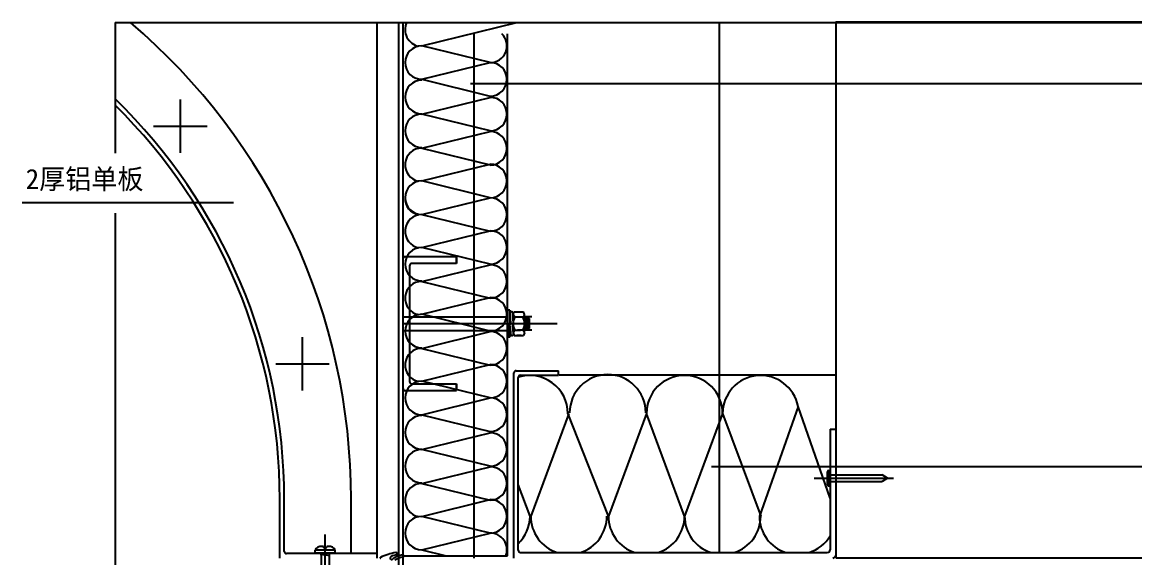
# Model space of a CAD drawing. Header units: metres. Extents: x 4581 to 5421, y 2124 to 3222.
# Drawn here: x 4580.6 to 5079.9, y 2450.8 to 2691 of the extents above; entities that cross this region are included whole.
import ezdxf

# ---------------------------------------------------------------- set-up
doc = ezdxf.new("R2010")
doc.units = ezdxf.units.M
for name, color, linetype in [('1', 1, 'Continuous'), ('10', 1, 'Continuous'), ('4', 4, 'Continuous'), ('CASTFIX', 1, 'Continuous'), ('SCREW', 6, 'Continuous'), ('五金件', 1, 'Continuous'), ('型材', 1, 'Continuous'), ('填充', 1, 'Continuous'), ('点划线', 1, 'Continuous')]:
    doc.layers.add(name, color=color, linetype=linetype)

msp = doc.modelspace()

# ---------------------------------------------------------------- linework, layer by layer
for p, q in [((4739.95, 2450.67), (4739.95, 2690.8)), ((4749.45, 2690.8), (4749.45, 2439.17)), ((4751.45, 2690.8), (4751.45, 2441.17)), ((4783.45, 2450.67), (4783.45, 2685.8)), ((4798.45, 2451.71), (4798.45, 2685.8)), ((4651.54, 2632.39), (4651.54, 2656.39)), ((4639.54, 2644.39), (4663.54, 2644.39)), ((4706.34, 2525.76), (4706.34, 2549.76)), ((4694.34, 2537.76), (4718.34, 2537.76)), ((4801.23, 2450.67), (4801.23, 2533.7)), ((4802.23, 2534.7), (4821.23, 2534.7)), ((4804.23, 2532.7), (4821.23, 2532.7)), ((4821.23, 2532.7), (4821.23, 2534.7)), ((4803.23, 2454.17), (4803.23, 2531.7)), ((4928.84, 2518.63), (4911.46, 2469.45)), ((4943.2, 2477.55), (4928.84, 2518.63)), ((4825.9, 2515.48), (4808.81, 2469.45)), ((4843.68, 2469.45), (4825.45, 2515.65)), ((4860.77, 2515.48), (4843.68, 2469.45)), ((4877.86, 2469.45), (4860.77, 2515.48)), ((4894.95, 2515.48), (4877.86, 2469.45)), ((4894.95, 2515.48), (4912.04, 2469.45)), ((4943.2, 2508.55), (4943.2, 2454.42)), ((4945.7, 2508.55), (4945.7, 2451.92)), ((4808.5, 2469.45), (4803.23, 2483.65)), ((4804.23, 2453.17), (4941.95, 2453.17)), ((4751.45, 2451.71), (4798.45, 2451.71))]:
    msp.add_line(p, q)
msp.add_lwpolyline([(4821.61, 2532.89), (4945.7, 2532.89)])
for centre, radius, start, end in [((4802.23, 2533.7), 1, 90, 180), ((4804.23, 2531.7), 1, 90, 180), ((4808.41, 2515.48), 17.09, 0, 107.63), ((4843.38, 2515.87), 17.09, 0, 180), ((4877.86, 2515.48), 17.09, 0, 180), ((4912.04, 2515.48), 17.09, 10.62, 180), ((4791.41, 2469.45), 17.09, 313.75, 0), ((4825.9, 2469.45), 17.09, 180, 252.34), ((4825.9, 2469.45), 17.09, 287.66, 0), ((4860.77, 2469.45), 17.09, 180, 252.34), ((4860.77, 2469.45), 17.09, 287.66, 0), ((4894.95, 2469.45), 17.09, 180, 252.34), ((4894.95, 2469.45), 17.09, 287.66, 0), ((4928.55, 2469.45), 17.09, 180, 252.34), ((4928.55, 2469.45), 17.09, 287.66, 329.07), ((4752.3, 2427.99), 25.45, 99.05, 115.42), ((4750.5, 2442.38), 9.97, 101.28, 115.7), ((4752.8, 2441.53), 10.63, 98.14, 123.69), ((4748.37, 2452.62), 0.5, 278.14, 98.14), ((4751.37, 2451.56), 0.5, 278.14, 98.14), ((4804.23, 2454.17), 1, 180, 270), ((4804.23, 2454.17), 1, 180, 270), ((4941.95, 2454.42), 1.25, 270, 0), ((4944.45, 2451.92), 1.25, 270, 0), ((4741.46, 2450.79), 0.2, 115.42, 276.6), ((4746.33, 2450.71), 0.67, 102.88, 329.64), ((4752.8, 2441.53), 9.63, 98.14, 121.19)]:
    msp.add_arc(centre, radius, start, end)
at = {"layer": '1'}
for p, q in [((4622.22, 2690.8), (5251.17, 2690.8)), ((4622.22, 2690.8), (4622.22, 2632.24)), ((4893.43, 2690.8), (4893.43, 2453.17)), ((4622.22, 2605.29), (4622.22, 2438.22)), ((4696.18, 2450.67), (4696.18, 2477.13)), ((4698.18, 2453.67), (4698.18, 2477.13)), ((4728.18, 2452.67), (4728.18, 2477.13)), ((4739.95, 2452.67), (4699.18, 2452.67))]:
    msp.add_line(p, q, dxfattribs=at)
msp.add_lwpolyline([(4945.75, 2450.83), (5145.75, 2450.83), (5145.75, 2690.96), (4945.75, 2690.96)], close=True, dxfattribs=at)
for centre, radius, start, end in [((4448.18, 2477.13), 280, 0, 49.74), ((4448.18, 2477.13), 250, 0, 45.88), ((4448.18, 2477.13), 248, 0, 45.43), ((4699.18, 2453.67), 1, 180, 270)]:
    msp.add_arc(centre, radius, start, end, dxfattribs=at)
at = {"layer": '10'}
for p, q in [((4781.76, 2663.48), (5304.57, 2663.48)), ((4781.76, 2663.48), (5316.02, 2663.48)), ((4675.41, 2609.96), (4580.58, 2609.96)), ((4889.98, 2491.77), (5304.57, 2491.77)), ((4889.98, 2491.77), (5336.84, 2491.77))]:
    msp.add_line(p, q, dxfattribs=at)
at = {"layer": '4'}
msp.add_line((4943.2, 2508.55), (4945.7, 2508.55), dxfattribs=at)
at = {"layer": 'CASTFIX'}
for p, q in [((4716.57, 2434.58), (4716.57, 2461.24)), ((4712.07, 2452.92), (4712.07, 2454.17)), ((4721.07, 2454.17), (4712.07, 2454.17)), ((4721.07, 2452.92), (4712.07, 2452.92)), ((4718.76, 2451.64), (4714.25, 2452.25)), ((4714.82, 2452.92), (4714.82, 2440.18)), ((4715.87, 2455.92), (4715.07, 2455.92)), ((4716.07, 2455.17), (4715.87, 2455.92)), ((4717.07, 2455.17), (4716.07, 2455.17)), ((4717.07, 2455.17), (4717.27, 2455.92)), ((4718.07, 2455.92), (4717.27, 2455.92)), ((4718.32, 2452.92), (4718.32, 2439.7)), ((4721.07, 2452.92), (4721.07, 2454.17))]:
    msp.add_line(p, q, dxfattribs=at)
for centre, start, end in [((4714.72, 2453.07), 82.98, 157.54), ((4718.42, 2453.07), 22.46, 97.02)]:
    msp.add_arc(centre, 2.87, start, end, dxfattribs=at)
at = {"layer": 'SCREW'}
for p, q in [((4942.03, 2483.6), (4942.03, 2489.4)), ((4942.53, 2489.9), (4942.83, 2489.9)), ((4942.83, 2483.1), (4942.83, 2489.9)), ((4942.83, 2488), (4966.57, 2488)), ((4968.97, 2486.5), (4966.57, 2488)), ((4936.08, 2486.5), (4971.65, 2486.5)), ((4942.53, 2483.1), (4942.83, 2483.1)), ((4942.83, 2485), (4966.57, 2485)), ((4968.97, 2486.5), (4966.57, 2485))]:
    msp.add_line(p, q, dxfattribs=at)
for centre, start, end in [((4942.53, 2489.4), 90, 180), ((4942.53, 2483.6), 180, 270)]:
    msp.add_arc(centre, 0.5, start, end, dxfattribs=at)
at = {"layer": '五金件'}
for p, q in [((4798.45, 2561.86), (4798.45, 2549.74)), ((4799.45, 2561.86), (4798.45, 2561.86)), ((4799.45, 2561.86), (4799.45, 2555.32)), ((4751.45, 2558.8), (4798.45, 2558.8)), ((4799.47, 2560.68), (4799.73, 2555.75)), ((4800.3, 2561.07), (4799.85, 2561.07)), ((4800.67, 2560.72), (4800.93, 2555.75)), ((4800.93, 2559.89), (4801.37, 2561.13)), ((4801.37, 2561.13), (4805.59, 2561.13)), ((4801.68, 2558.81), (4805.28, 2558.81)), ((4801.83, 2558.81), (4801.68, 2558.81)), ((4801.68, 2558.81), (4801.83, 2558.81)), ((4806.03, 2559.89), (4805.59, 2561.13)), ((4806.03, 2551.72), (4806.03, 2559.89)), ((4809.27, 2558.81), (4806.03, 2558.81)), ((4806.03, 2553.56), (4806.03, 2558.06)), ((4806.03, 2553.56), (4806.03, 2558.06)), ((4806.41, 2553.18), (4806.41, 2558.43)), ((4806.78, 2553.56), (4806.78, 2558.06)), ((4807.16, 2553.18), (4807.16, 2558.43)), ((4807.53, 2553.56), (4807.53, 2558.06)), ((4807.91, 2553.18), (4807.91, 2558.43)), ((4808.28, 2553.56), (4808.28, 2558.06)), ((4751.45, 2552.8), (4798.45, 2552.8)), ((4800.65, 2555.75), (4799.45, 2555.75)), ((4799.45, 2549.74), (4799.45, 2555.34)), ((4799.54, 2554.71), (4799.74, 2550.78)), ((4800.68, 2555.75), (4800.93, 2551.06)), ((4801.68, 2552.81), (4804.16, 2552.81)), ((4801.83, 2552.81), (4801.68, 2552.81)), ((4801.68, 2552.81), (4801.83, 2552.81)), ((4805.28, 2552.81), (4802.88, 2552.81)), ((4805.28, 2552.81), (4804.91, 2552.81)), ((4809.27, 2552.81), (4806.03, 2552.81)), ((4799.45, 2549.74), (4798.45, 2549.74)), ((4800.57, 2550.42), (4800.12, 2550.42)), ((4800.93, 2551.72), (4801.37, 2550.48)), ((4801.37, 2550.48), (4805.59, 2550.48)), ((4804.47, 2550.48), (4802.57, 2550.48)), ((4806.03, 2551.72), (4805.59, 2550.48))]:
    msp.add_line(p, q, dxfattribs=at)
msp.add_lwpolyline([(4800.89, 2559.84), (4800.89, 2551.66)], dxfattribs=at)
for centre, radius, start, end in [((4799.85, 2560.7), 0.38, 90, 183), ((4800.3, 2560.7), 0.38, 3, 90), ((4807.31, 2555.81), 6.38, 151.93, 208.07), ((4802.21, 2559.97), 1.27, 183.37, 245.81), ((4804.76, 2559.97), 1.27, 294.19, 356.63), ((4799.66, 2555.81), 6.38, 331.93, 28.07), ((4802.21, 2551.64), 1.27, 114.19, 176.63), ((4804.76, 2551.64), 1.27, 3.37, 65.81), ((4800.12, 2550.8), 0.38, 183, 270), ((4800.57, 2550.8), 0.38, 270, 344.7)]:
    msp.add_arc(centre, radius, start, end, dxfattribs=at)
at = {"layer": '型材'}
for p, q in [((4775.45, 2585.8), (4752.45, 2585.8)), ((4754.45, 2581.8), (4754.45, 2529.8)), ((4775.45, 2582.8), (4755.45, 2582.8)), ((4775.45, 2585.8), (4775.45, 2582.8)), ((4775.45, 2582.8), (4775.45, 2585.8)), ((4755.45, 2528.8), (4775.45, 2528.8)), ((4775.45, 2525.8), (4775.45, 2528.8)), ((4775.45, 2525.8), (4775.45, 2528.8)), ((4775.45, 2528.8), (4775.45, 2525.8)), ((4752.45, 2525.8), (4775.45, 2525.8))]:
    msp.add_line(p, q, dxfattribs=at)
for centre, start, end in [((4752.45, 2584.8), 90, 180), ((4755.45, 2581.8), 90, 180), ((4752.45, 2526.8), 180, 270), ((4755.45, 2529.8), 180, 270)]:
    msp.add_arc(centre, 1, start, end, dxfattribs=at)
at = {"layer": '填充'}
for p, q in [((4759.91, 2680.39), (4802.56, 2690.8)), ((4790.63, 2672.89), (4759.91, 2680.39)), ((4759.91, 2665.39), (4790.63, 2672.89)), ((4759.91, 2665.39), (4790.63, 2657.89)), ((4759.91, 2649.79), (4790.63, 2657.29)), ((4790.63, 2642.29), (4759.91, 2649.79)), ((4759.91, 2634.54), (4790.63, 2642.04)), ((4759.91, 2634.54), (4790.63, 2627.04)), ((4759.91, 2619.79), (4790.63, 2627.29)), ((4790.63, 2612.29), (4759.91, 2619.79)), ((4759.91, 2604.79), (4790.63, 2612.29)), ((4759.91, 2604.72), (4790.63, 2612.22)), ((4759.91, 2604.72), (4790.63, 2597.22)), ((4759.91, 2589.98), (4790.63, 2597.48)), ((4790.63, 2582.48), (4759.91, 2589.98)), ((4759.91, 2574.72), (4790.63, 2582.22)), ((4759.91, 2574.72), (4790.63, 2567.22)), ((4759.91, 2559.98), (4790.63, 2567.48)), ((4790.63, 2552.48), (4759.91, 2559.98)), ((4759.91, 2544.72), (4790.63, 2552.22)), ((4759.91, 2544.72), (4790.63, 2537.22)), ((4759.91, 2529.98), (4790.63, 2537.48)), ((4790.63, 2522.48), (4759.91, 2529.98)), ((4759.91, 2514.98), (4790.63, 2522.48)), ((4759.91, 2514.98), (4790.63, 2507.48)), ((4759.91, 2499.39), (4790.63, 2506.89)), ((4790.63, 2491.89), (4759.91, 2499.39)), ((4759.91, 2484.13), (4790.63, 2491.63)), ((4759.91, 2484.13), (4790.63, 2476.63)), ((4759.91, 2469.39), (4790.63, 2476.89)), ((4790.63, 2461.89), (4759.91, 2469.39)), ((4759.91, 2454.39), (4790.63, 2461.89)), ((4759.91, 2454.39), (4770.9, 2451.71))]:
    msp.add_line(p, q, dxfattribs=at)
for centre, start, end in [((4759.91, 2687.63), 155.01, 259.38), ((4790.63, 2680.39), 270, 46.18), ((4759.91, 2672.89), 90, 270), ((4790.63, 2665.39), 270, 90), ((4759.91, 2657.44), 90, 270), ((4790.63, 2649.79), 270, 90), ((4759.91, 2642.29), 90, 270), ((4790.63, 2634.41), 270, 90), ((4759.91, 2627.04), 90, 259.38), ((4790.63, 2619.79), 270, 90), ((4759.91, 2612.29), 90, 270), ((4759.91, 2611.97), 176.6, 259.38), ((4790.63, 2604.72), 270, 90), ((4759.91, 2597.22), 90, 259.38), ((4790.63, 2589.98), 270, 90), ((4759.91, 2582.48), 90, 270), ((4790.63, 2574.72), 270, 90), ((4759.91, 2567.22), 90, 259.38), ((4790.63, 2559.98), 270, 90), ((4759.91, 2552.48), 90, 270), ((4790.63, 2544.72), 270, 90), ((4759.91, 2537.22), 90, 259.38), ((4790.63, 2529.98), 270, 90), ((4759.91, 2522.48), 90, 270), ((4790.63, 2514.98), 270, 90), ((4759.91, 2507.04), 90, 270), ((4790.63, 2499.39), 270, 90), ((4759.91, 2491.89), 90, 270), ((4790.63, 2484.13), 270, 90), ((4759.91, 2476.63), 90, 259.38), ((4790.63, 2469.39), 270, 90), ((4759.91, 2461.89), 90, 270), ((4790.63, 2454.39), 339.04, 90)]:
    msp.add_arc(centre, 7.5, start, end, dxfattribs=at)
at = {"layer": '点划线'}
msp.add_line((4751.45, 2555.8), (4820.69, 2555.8), dxfattribs=at)

# ---------------------------------------------------------------- texts
at = {"layer": '10', "insert": (4582.07, 2625.17), "char_height": 9, "attachment_point": 1}
msp.add_mtext('2厚铝单板', dxfattribs=at)

doc.saveas('drawing.dxf')
